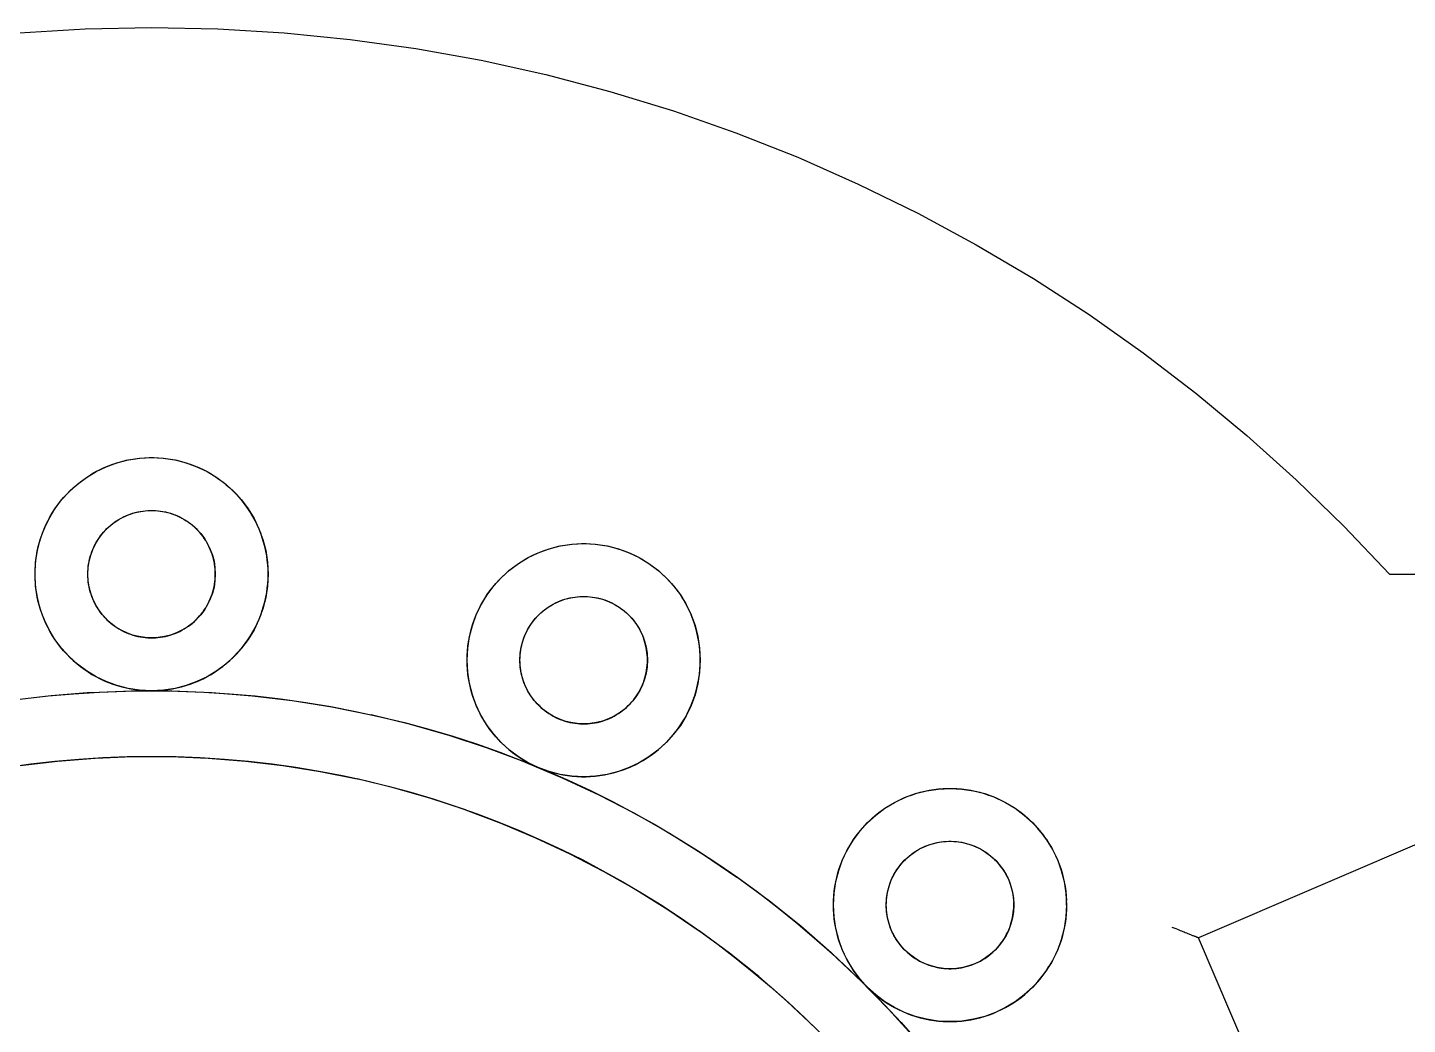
# Model space of a CAD drawing. Header units: millimetres. Extents: x -65 to 206, y -204 to 46.
# Drawn here: x -3.4 to 34.48, y 18.64 to 46 of the extents above; entities that cross this region are included whole.
import ezdxf

# ---------------------------------------------------------------- set-up
doc = ezdxf.new("R2010")
doc.units = ezdxf.units.MM
doc.layers.add('TOP_XY', color=7, linetype='Continuous')

msp = doc.modelspace()

# ---------------------------------------------------------------- linework, layer by layer
for centre, radius in [((0, 31), 3.2), ((0, 31), 1.75), ((11.863, 28.64), 3.2), ((11.863, 28.64), 1.75), ((0, 0), 27.8), ((0, 0), 26), ((21.92, 21.92), 3.2), ((21.92, 21.92), 1.75)]:
    msp.add_circle(centre, radius)
at = {"layer": 'TOP_XY'}
for p, q in [((-3.638, 45.856), (-1.82, 45.964)), ((-1.82, 45.964), (0, 46)), ((0, 46), (1.82, 45.964)), ((1.82, 45.964), (3.638, 45.856)), ((3.638, 45.856), (5.45, 45.676)), ((5.45, 45.676), (7.253, 45.425)), ((7.253, 45.425), (9.045, 45.102)), ((9.045, 45.102), (10.823, 44.709)), ((10.823, 44.709), (12.584, 44.245)), ((12.584, 44.245), (14.325, 43.713)), ((14.325, 43.713), (16.044, 43.111)), ((16.044, 43.111), (17.738, 42.443)), ((17.738, 42.443), (19.403, 41.707)), ((19.403, 41.707), (21.039, 40.907)), ((21.039, 40.907), (22.641, 40.042)), ((22.641, 40.042), (24.208, 39.115)), ((24.208, 39.115), (25.737, 38.126)), ((25.737, 38.126), (27.226, 37.078)), ((27.226, 37.078), (28.672, 35.971)), ((28.672, 35.971), (30.073, 34.808)), ((30.073, 34.808), (31.427, 33.591)), ((-0.94, 34.059), (-0.818, 34.094)), ((-0.818, 34.094), (-0.694, 34.124)), ((-0.694, 34.124), (-0.57, 34.149)), ((-0.57, 34.149), (-0.444, 34.169)), ((-0.444, 34.169), (-0.318, 34.184)), ((-0.318, 34.184), (-0.191, 34.194)), ((-0.191, 34.194), (-0.064, 34.199)), ((-0.064, 34.199), (0.064, 34.199)), ((0.064, 34.199), (0.191, 34.194)), ((0.191, 34.194), (0.318, 34.184)), ((0.318, 34.184), (0.444, 34.169)), ((0.444, 34.169), (0.57, 34.149)), ((0.57, 34.149), (0.694, 34.124)), ((0.694, 34.124), (0.818, 34.094)), ((0.818, 34.094), (0.94, 34.059)), ((-1.745, 33.683), (-1.637, 33.75)), ((-1.637, 33.75), (-1.526, 33.813)), ((-1.526, 33.813), (-1.413, 33.871)), ((-1.413, 33.871), (-1.298, 33.925)), ((-1.298, 33.925), (-1.18, 33.974)), ((-1.18, 33.974), (-1.061, 34.019)), ((-1.061, 34.019), (-0.94, 34.059)), ((0.94, 34.059), (1.061, 34.019)), ((1.061, 34.019), (1.18, 33.974)), ((1.18, 33.974), (1.298, 33.925)), ((1.298, 33.925), (1.413, 33.871)), ((1.413, 33.871), (1.526, 33.813)), ((1.526, 33.813), (1.637, 33.75)), ((1.637, 33.75), (1.745, 33.683)), ((-2.24, 33.285), (-2.148, 33.372)), ((-2.148, 33.372), (-2.051, 33.456)), ((-2.051, 33.456), (-1.952, 33.535)), ((-1.952, 33.535), (-1.85, 33.611)), ((-1.85, 33.611), (-1.745, 33.683)), ((1.745, 33.683), (1.85, 33.611)), ((1.85, 33.611), (1.952, 33.535)), ((1.952, 33.535), (2.051, 33.456)), ((2.051, 33.456), (2.148, 33.372)), ((2.148, 33.372), (2.24, 33.285)), ((31.427, 33.591), (32.732, 32.321)), ((-2.574, 32.901), (-2.496, 33.002)), ((-2.496, 33.002), (-2.415, 33.1)), ((-2.415, 33.1), (-2.329, 33.194)), ((-2.329, 33.194), (-2.24, 33.285)), ((2.329, 33.194), (2.24, 33.285)), ((2.415, 33.1), (2.329, 33.194)), ((2.496, 33.002), (2.415, 33.1)), ((2.574, 32.901), (2.496, 33.002)), ((-2.843, 32.47), (-2.782, 32.582)), ((-2.782, 32.582), (-2.717, 32.691)), ((-2.717, 32.691), (-2.647, 32.798)), ((-2.647, 32.798), (-2.574, 32.901)), ((-0.773, 32.57), (-0.71, 32.6)), ((-0.71, 32.6), (-0.646, 32.627)), ((-0.646, 32.627), (-0.58, 32.651)), ((-0.58, 32.651), (-0.514, 32.673)), ((-0.514, 32.673), (-0.447, 32.692)), ((-0.447, 32.692), (-0.38, 32.708)), ((-0.38, 32.708), (-0.311, 32.722)), ((-0.311, 32.722), (-0.243, 32.733)), ((-0.243, 32.733), (-0.174, 32.741)), ((-0.174, 32.741), (-0.104, 32.747)), ((-0.104, 32.747), (-0.035, 32.75)), ((-0.035, 32.75), (0.035, 32.75)), ((0.035, 32.75), (0.104, 32.747)), ((0.104, 32.747), (0.174, 32.741)), ((0.174, 32.741), (0.243, 32.733)), ((0.243, 32.733), (0.311, 32.722)), ((0.311, 32.722), (0.38, 32.708)), ((0.38, 32.708), (0.447, 32.692)), ((0.447, 32.692), (0.514, 32.673)), ((0.514, 32.673), (0.58, 32.651)), ((0.58, 32.651), (0.646, 32.627)), ((0.646, 32.627), (0.71, 32.6)), ((0.71, 32.6), (0.773, 32.57)), ((2.647, 32.798), (2.574, 32.901)), ((2.717, 32.691), (2.647, 32.798)), ((2.782, 32.582), (2.717, 32.691)), ((2.843, 32.47), (2.782, 32.582)), ((-2.997, 32.121), (-2.95, 32.239)), ((-2.95, 32.239), (-2.899, 32.356)), ((-2.899, 32.356), (-2.843, 32.47)), ((-1.32, 32.148), (-1.274, 32.2)), ((-1.274, 32.2), (-1.225, 32.25)), ((-1.225, 32.25), (-1.174, 32.297)), ((-1.174, 32.297), (-1.122, 32.343)), ((-1.122, 32.343), (-1.068, 32.387)), ((-1.068, 32.387), (-1.012, 32.428)), ((-1.012, 32.428), (-0.954, 32.467)), ((-0.954, 32.467), (-0.895, 32.504)), ((-0.895, 32.504), (-0.835, 32.538)), ((-0.835, 32.538), (-0.773, 32.57)), ((0.773, 32.57), (0.835, 32.538)), ((0.835, 32.538), (0.895, 32.504)), ((0.895, 32.504), (0.954, 32.467)), ((0.954, 32.467), (1.012, 32.428)), ((1.012, 32.428), (1.068, 32.387)), ((1.068, 32.387), (1.122, 32.343)), ((1.122, 32.343), (1.174, 32.297)), ((1.174, 32.297), (1.225, 32.25)), ((1.225, 32.25), (1.274, 32.2)), ((1.32, 32.148), (1.274, 32.2)), ((2.899, 32.356), (2.843, 32.47)), ((2.95, 32.239), (2.899, 32.356)), ((2.997, 32.121), (2.95, 32.239)), ((33.985, 31), (32.732, 32.321)), ((-3.109, 31.756), (-3.077, 31.879)), ((-3.077, 31.879), (-3.039, 32.001)), ((-3.039, 32.001), (-2.997, 32.121)), ((-1.554, 31.804), (-1.521, 31.865)), ((-1.521, 31.865), (-1.486, 31.925)), ((-1.486, 31.925), (-1.448, 31.983)), ((-1.448, 31.983), (-1.408, 32.04)), ((-1.408, 32.04), (-1.365, 32.095)), ((-1.365, 32.095), (-1.32, 32.148)), ((1.365, 32.095), (1.32, 32.148)), ((1.408, 32.04), (1.365, 32.095)), ((1.448, 31.983), (1.408, 32.04)), ((1.486, 31.925), (1.448, 31.983)), ((1.521, 31.865), (1.486, 31.925)), ((1.554, 31.804), (1.521, 31.865)), ((3.039, 32.001), (2.997, 32.121)), ((3.077, 31.879), (3.039, 32.001)), ((3.109, 31.756), (3.077, 31.879)), ((11.419, 31.809), (11.546, 31.824)), ((11.546, 31.824), (11.672, 31.835)), ((11.672, 31.835), (11.8, 31.84)), ((11.8, 31.84), (11.927, 31.84)), ((11.927, 31.84), (12.054, 31.835)), ((12.054, 31.835), (12.181, 31.824)), ((12.181, 31.824), (12.307, 31.809)), ((-3.177, 31.381), (-3.16, 31.507)), ((-3.16, 31.507), (-3.137, 31.632)), ((-3.137, 31.632), (-3.109, 31.756)), ((-1.7, 31.414), (-1.683, 31.481)), ((-1.683, 31.481), (-1.662, 31.547)), ((-1.662, 31.547), (-1.639, 31.613)), ((-1.639, 31.613), (-1.613, 31.678)), ((-1.613, 31.678), (-1.585, 31.741)), ((-1.585, 31.741), (-1.554, 31.804)), ((1.585, 31.741), (1.554, 31.804)), ((1.613, 31.678), (1.585, 31.741)), ((1.639, 31.613), (1.613, 31.678)), ((1.662, 31.547), (1.639, 31.613)), ((1.683, 31.481), (1.662, 31.547)), ((1.7, 31.414), (1.683, 31.481)), ((3.137, 31.632), (3.109, 31.756)), ((3.16, 31.507), (3.137, 31.632)), ((3.177, 31.381), (3.16, 31.507)), ((10.227, 31.39), (10.337, 31.453)), ((10.337, 31.453), (10.45, 31.511)), ((10.45, 31.511), (10.566, 31.565)), ((10.566, 31.565), (10.683, 31.615)), ((10.683, 31.615), (10.802, 31.659)), ((10.802, 31.659), (10.923, 31.699)), ((10.923, 31.699), (11.045, 31.734)), ((11.045, 31.734), (11.169, 31.764)), ((11.169, 31.764), (11.294, 31.789)), ((11.294, 31.789), (11.419, 31.809)), ((12.307, 31.809), (12.433, 31.789)), ((12.433, 31.789), (12.558, 31.764)), ((12.558, 31.764), (12.681, 31.734)), ((12.681, 31.734), (12.804, 31.699)), ((12.804, 31.699), (12.924, 31.659)), ((12.924, 31.659), (13.044, 31.615)), ((13.044, 31.615), (13.161, 31.565)), ((13.161, 31.565), (13.276, 31.511)), ((13.276, 31.511), (13.389, 31.453)), ((13.389, 31.453), (13.5, 31.39)), ((-3.2, 31), (-3.197, 31.127)), ((-3.197, 31.127), (-3.19, 31.254)), ((-3.19, 31.254), (-3.177, 31.381)), ((-1.75, 31), (-1.749, 31.07)), ((-1.749, 31.07), (-1.744, 31.139)), ((-1.744, 31.139), (-1.738, 31.208)), ((-1.738, 31.208), (-1.728, 31.277)), ((-1.728, 31.277), (-1.716, 31.346)), ((-1.716, 31.346), (-1.7, 31.414)), ((1.716, 31.346), (1.7, 31.414)), ((1.728, 31.277), (1.716, 31.346)), ((1.738, 31.208), (1.728, 31.277)), ((1.744, 31.139), (1.738, 31.208)), ((1.749, 31.07), (1.744, 31.139)), ((1.75, 31), (1.749, 31.07)), ((3.19, 31.254), (3.177, 31.381)), ((3.197, 31.127), (3.19, 31.254)), ((3.2, 31), (3.197, 31.127)), ((9.716, 31.013), (9.812, 31.096)), ((9.812, 31.096), (9.911, 31.176)), ((9.911, 31.176), (10.013, 31.251)), ((10.013, 31.251), (10.119, 31.323)), ((10.119, 31.323), (10.227, 31.39)), ((13.5, 31.39), (13.608, 31.323)), ((13.608, 31.323), (13.713, 31.251)), ((13.713, 31.251), (13.815, 31.176)), ((13.815, 31.176), (13.915, 31.096)), ((13.915, 31.096), (14.011, 31.013)), ((-3.197, 30.873), (-3.2, 31)), ((-3.19, 30.746), (-3.197, 30.873)), ((-3.177, 30.619), (-3.19, 30.746)), ((-1.749, 30.93), (-1.75, 31)), ((-1.744, 30.861), (-1.749, 30.93)), ((-1.738, 30.792), (-1.744, 30.861)), ((-1.728, 30.723), (-1.738, 30.792)), ((-1.716, 30.654), (-1.728, 30.723)), ((1.716, 30.654), (1.728, 30.723)), ((1.728, 30.723), (1.738, 30.792)), ((1.738, 30.792), (1.744, 30.861)), ((1.744, 30.861), (1.749, 30.93)), ((1.749, 30.93), (1.75, 31)), ((3.177, 30.619), (3.19, 30.746)), ((3.19, 30.746), (3.197, 30.873)), ((3.197, 30.873), (3.2, 31)), ((9.367, 30.643), (9.449, 30.74)), ((9.449, 30.74), (9.534, 30.835)), ((9.534, 30.835), (9.623, 30.925)), ((9.623, 30.925), (9.716, 31.013)), ((14.011, 31.013), (14.103, 30.925)), ((14.103, 30.925), (14.192, 30.835)), ((14.192, 30.835), (14.278, 30.74)), ((14.278, 30.74), (14.359, 30.643)), ((33.985, 31), (58, 31)), ((-3.16, 30.493), (-3.177, 30.619)), ((-3.137, 30.368), (-3.16, 30.493)), ((-3.109, 30.244), (-3.137, 30.368)), ((-1.7, 30.586), (-1.716, 30.654)), ((-1.683, 30.519), (-1.7, 30.586)), ((-1.662, 30.453), (-1.683, 30.519)), ((-1.639, 30.387), (-1.662, 30.453)), ((-1.613, 30.322), (-1.639, 30.387)), ((-1.585, 30.259), (-1.613, 30.322)), ((1.585, 30.259), (1.613, 30.322)), ((1.613, 30.322), (1.639, 30.387)), ((1.639, 30.387), (1.662, 30.453)), ((1.662, 30.453), (1.683, 30.519)), ((1.683, 30.519), (1.7, 30.586)), ((1.7, 30.586), (1.716, 30.654)), ((3.109, 30.244), (3.137, 30.368)), ((3.137, 30.368), (3.16, 30.493)), ((3.16, 30.493), (3.177, 30.619)), ((9.081, 30.222), (9.146, 30.331)), ((9.146, 30.331), (9.216, 30.438)), ((9.216, 30.438), (9.289, 30.542)), ((9.289, 30.542), (9.367, 30.643)), ((11.283, 30.291), (11.349, 30.313)), ((11.349, 30.313), (11.416, 30.332)), ((11.416, 30.332), (11.483, 30.349)), ((11.483, 30.349), (11.552, 30.362)), ((11.552, 30.362), (11.62, 30.373)), ((11.62, 30.373), (11.689, 30.382)), ((11.689, 30.382), (11.759, 30.387)), ((11.759, 30.387), (11.828, 30.39)), ((11.828, 30.39), (11.898, 30.39)), ((11.898, 30.39), (11.968, 30.387)), ((11.968, 30.387), (12.037, 30.382)), ((12.037, 30.382), (12.106, 30.373)), ((12.106, 30.373), (12.175, 30.362)), ((12.175, 30.362), (12.243, 30.349)), ((12.243, 30.349), (12.311, 30.332)), ((12.311, 30.332), (12.377, 30.313)), ((12.377, 30.313), (12.444, 30.291)), ((14.359, 30.643), (14.437, 30.542)), ((14.437, 30.542), (14.511, 30.438)), ((14.511, 30.438), (14.58, 30.331)), ((14.58, 30.331), (14.645, 30.222)), ((-3.077, 30.121), (-3.109, 30.244)), ((-3.039, 29.999), (-3.077, 30.121)), ((-2.997, 29.879), (-3.039, 29.999)), ((-1.554, 30.196), (-1.585, 30.259)), ((-1.521, 30.135), (-1.554, 30.196)), ((-1.486, 30.075), (-1.521, 30.135)), ((-1.448, 30.017), (-1.486, 30.075)), ((-1.408, 29.96), (-1.448, 30.017)), ((-1.365, 29.905), (-1.408, 29.96)), ((1.365, 29.905), (1.408, 29.96)), ((1.408, 29.96), (1.448, 30.017)), ((1.448, 30.017), (1.486, 30.075)), ((1.486, 30.075), (1.521, 30.135)), ((1.521, 30.135), (1.554, 30.196)), ((1.554, 30.196), (1.585, 30.259)), ((2.997, 29.879), (3.039, 29.999)), ((3.039, 29.999), (3.077, 30.121)), ((3.077, 30.121), (3.109, 30.244)), ((8.913, 29.88), (8.964, 29.996)), ((8.964, 29.996), (9.021, 30.11)), ((9.021, 30.11), (9.081, 30.222)), ((10.638, 29.89), (10.689, 29.938)), ((10.689, 29.938), (10.741, 29.983)), ((10.741, 29.983), (10.796, 30.027)), ((10.796, 30.027), (10.852, 30.068)), ((10.852, 30.068), (10.909, 30.107)), ((10.909, 30.107), (10.968, 30.144)), ((10.968, 30.144), (11.029, 30.178)), ((11.029, 30.178), (11.09, 30.21)), ((11.09, 30.21), (11.154, 30.24)), ((11.154, 30.24), (11.218, 30.267)), ((11.218, 30.267), (11.283, 30.291)), ((12.444, 30.291), (12.509, 30.267)), ((12.509, 30.267), (12.573, 30.24)), ((12.573, 30.24), (12.636, 30.21)), ((12.636, 30.21), (12.698, 30.178)), ((12.698, 30.178), (12.758, 30.144)), ((12.758, 30.144), (12.817, 30.107)), ((12.817, 30.107), (12.875, 30.068)), ((12.875, 30.068), (12.931, 30.027)), ((12.931, 30.027), (12.985, 29.983)), ((12.985, 29.983), (13.038, 29.938)), ((13.038, 29.938), (13.088, 29.89)), ((14.645, 30.222), (14.706, 30.11)), ((14.706, 30.11), (14.762, 29.996)), ((14.762, 29.996), (14.813, 29.88)), ((-2.95, 29.761), (-2.997, 29.879)), ((-2.899, 29.644), (-2.95, 29.761)), ((-2.843, 29.53), (-2.899, 29.644)), ((-1.32, 29.852), (-1.365, 29.905)), ((-1.274, 29.8), (-1.32, 29.852)), ((-1.274, 29.8), (-1.225, 29.75)), ((-1.225, 29.75), (-1.174, 29.703)), ((-1.174, 29.703), (-1.122, 29.657)), ((-1.122, 29.657), (-1.068, 29.613)), ((-1.068, 29.613), (-1.012, 29.572)), ((-1.012, 29.572), (-0.954, 29.533)), ((0.954, 29.533), (1.012, 29.572)), ((1.012, 29.572), (1.068, 29.613)), ((1.068, 29.613), (1.122, 29.657)), ((1.122, 29.657), (1.174, 29.703)), ((1.174, 29.703), (1.225, 29.75)), ((1.225, 29.75), (1.274, 29.8)), ((1.274, 29.8), (1.32, 29.852)), ((1.32, 29.852), (1.365, 29.905)), ((2.843, 29.53), (2.899, 29.644)), ((2.899, 29.644), (2.95, 29.761)), ((2.95, 29.761), (2.997, 29.879)), ((8.786, 29.52), (8.824, 29.641)), ((8.824, 29.641), (8.866, 29.761)), ((8.866, 29.761), (8.913, 29.88)), ((10.342, 29.505), (10.377, 29.565)), ((10.377, 29.565), (10.415, 29.623)), ((10.415, 29.623), (10.456, 29.68)), ((10.456, 29.68), (10.498, 29.735)), ((10.498, 29.735), (10.543, 29.789)), ((10.543, 29.789), (10.589, 29.84)), ((10.589, 29.84), (10.638, 29.89)), ((13.088, 29.89), (13.137, 29.84)), ((13.137, 29.84), (13.184, 29.789)), ((13.184, 29.789), (13.228, 29.735)), ((13.228, 29.735), (13.271, 29.68)), ((13.271, 29.68), (13.311, 29.623)), ((13.311, 29.623), (13.349, 29.565)), ((13.349, 29.565), (13.384, 29.505)), ((14.86, 29.761), (14.813, 29.88)), ((14.903, 29.641), (14.86, 29.761)), ((14.94, 29.52), (14.903, 29.641)), ((-2.782, 29.418), (-2.843, 29.53)), ((-2.717, 29.309), (-2.782, 29.418)), ((-2.647, 29.202), (-2.717, 29.309)), ((-2.574, 29.099), (-2.647, 29.202)), ((-0.954, 29.533), (-0.895, 29.496)), ((-0.895, 29.496), (-0.835, 29.462)), ((-0.835, 29.462), (-0.773, 29.43)), ((-0.773, 29.43), (-0.71, 29.4)), ((-0.71, 29.4), (-0.646, 29.373)), ((-0.646, 29.373), (-0.58, 29.349)), ((-0.58, 29.349), (-0.514, 29.327)), ((-0.514, 29.327), (-0.447, 29.308)), ((-0.447, 29.308), (-0.38, 29.292)), ((-0.38, 29.292), (-0.311, 29.278)), ((-0.311, 29.278), (-0.243, 29.267)), ((-0.243, 29.267), (-0.174, 29.259)), ((-0.174, 29.259), (-0.104, 29.253)), ((-0.104, 29.253), (-0.035, 29.25)), ((-0.035, 29.25), (0.035, 29.25)), ((0.035, 29.25), (0.104, 29.253)), ((0.104, 29.253), (0.174, 29.259)), ((0.174, 29.259), (0.243, 29.267)), ((0.243, 29.267), (0.311, 29.278)), ((0.311, 29.278), (0.38, 29.292)), ((0.38, 29.292), (0.447, 29.308)), ((0.447, 29.308), (0.514, 29.327)), ((0.514, 29.327), (0.58, 29.349)), ((0.58, 29.349), (0.646, 29.373)), ((0.646, 29.373), (0.71, 29.4)), ((0.71, 29.4), (0.773, 29.43)), ((0.773, 29.43), (0.835, 29.462)), ((0.835, 29.462), (0.895, 29.496)), ((0.895, 29.496), (0.954, 29.533)), ((2.574, 29.099), (2.647, 29.202)), ((2.647, 29.202), (2.717, 29.309)), ((2.717, 29.309), (2.782, 29.418)), ((2.782, 29.418), (2.843, 29.53)), ((8.704, 29.147), (8.726, 29.272)), ((8.726, 29.272), (8.754, 29.397)), ((8.754, 29.397), (8.786, 29.52)), ((10.181, 29.121), (10.201, 29.188)), ((10.201, 29.188), (10.224, 29.253)), ((10.224, 29.253), (10.25, 29.318)), ((10.25, 29.318), (10.278, 29.382)), ((10.278, 29.382), (10.309, 29.444)), ((10.309, 29.444), (10.342, 29.505)), ((13.384, 29.505), (13.418, 29.444)), ((13.418, 29.444), (13.448, 29.382)), ((13.448, 29.382), (13.477, 29.318)), ((13.477, 29.318), (13.502, 29.253)), ((13.525, 29.188), (13.502, 29.253)), ((13.546, 29.121), (13.525, 29.188)), ((14.973, 29.397), (14.94, 29.52)), ((15, 29.272), (14.973, 29.397)), ((15.023, 29.147), (15, 29.272)), ((-2.496, 28.998), (-2.574, 29.099)), ((-2.415, 28.9), (-2.496, 28.998)), ((-2.329, 28.806), (-2.415, 28.9)), ((-2.329, 28.806), (-2.24, 28.715)), ((2.24, 28.715), (2.329, 28.806)), ((2.329, 28.806), (2.415, 28.9)), ((2.415, 28.9), (2.496, 28.998)), ((2.496, 28.998), (2.574, 29.099)), ((8.666, 28.767), (8.673, 28.895)), ((8.673, 28.895), (8.686, 29.021)), ((8.686, 29.021), (8.704, 29.147)), ((10.119, 28.779), (10.126, 28.849)), ((10.126, 28.849), (10.135, 28.917)), ((10.135, 28.917), (10.148, 28.986)), ((10.148, 28.986), (10.163, 29.054)), ((10.163, 29.054), (10.181, 29.121)), ((13.564, 29.054), (13.546, 29.121)), ((13.579, 28.986), (13.564, 29.054)), ((13.591, 28.917), (13.579, 28.986)), ((13.601, 28.849), (13.591, 28.917)), ((13.608, 28.779), (13.601, 28.849)), ((15.04, 29.021), (15.023, 29.147)), ((15.053, 28.895), (15.04, 29.021)), ((15.061, 28.767), (15.053, 28.895)), ((-2.24, 28.715), (-2.148, 28.628)), ((-2.148, 28.628), (-2.051, 28.544)), ((-2.051, 28.544), (-1.952, 28.465)), ((-1.952, 28.465), (-1.85, 28.389)), ((1.85, 28.389), (1.952, 28.465)), ((1.952, 28.465), (2.051, 28.544)), ((2.051, 28.544), (2.148, 28.628)), ((2.148, 28.628), (2.24, 28.715)), ((8.663, 28.64), (8.666, 28.767)), ((8.666, 28.513), (8.663, 28.64)), ((8.673, 28.386), (8.666, 28.513)), ((10.113, 28.64), (10.115, 28.71)), ((10.115, 28.571), (10.113, 28.64)), ((10.115, 28.71), (10.119, 28.779)), ((10.119, 28.501), (10.115, 28.571)), ((10.126, 28.432), (10.119, 28.501)), ((10.135, 28.363), (10.126, 28.432)), ((13.591, 28.363), (13.601, 28.432)), ((13.601, 28.432), (13.608, 28.501)), ((13.612, 28.71), (13.608, 28.779)), ((13.608, 28.501), (13.612, 28.571)), ((13.613, 28.64), (13.612, 28.71)), ((13.612, 28.571), (13.613, 28.64)), ((15.053, 28.386), (15.061, 28.513)), ((15.063, 28.64), (15.061, 28.767)), ((15.061, 28.513), (15.063, 28.64)), ((-1.85, 28.389), (-1.745, 28.317)), ((-1.745, 28.317), (-1.637, 28.25)), ((-1.637, 28.25), (-1.526, 28.187)), ((-1.526, 28.187), (-1.413, 28.129)), ((-1.413, 28.129), (-1.298, 28.075)), ((-1.298, 28.075), (-1.18, 28.026)), ((1.18, 28.026), (1.298, 28.075)), ((1.298, 28.075), (1.413, 28.129)), ((1.413, 28.129), (1.526, 28.187)), ((1.526, 28.187), (1.637, 28.25)), ((1.637, 28.25), (1.745, 28.317)), ((1.745, 28.317), (1.85, 28.389)), ((8.686, 28.259), (8.673, 28.386)), ((8.704, 28.133), (8.686, 28.259)), ((8.726, 28.008), (8.704, 28.133)), ((10.148, 28.295), (10.135, 28.363)), ((10.163, 28.227), (10.148, 28.295)), ((10.181, 28.159), (10.163, 28.227)), ((10.201, 28.093), (10.181, 28.159)), ((10.224, 28.027), (10.201, 28.093)), ((13.502, 28.027), (13.525, 28.093)), ((13.525, 28.093), (13.546, 28.159)), ((13.546, 28.159), (13.564, 28.227)), ((13.564, 28.227), (13.579, 28.295)), ((13.579, 28.295), (13.591, 28.363)), ((15, 28.008), (15.023, 28.133)), ((15.023, 28.133), (15.04, 28.259)), ((15.04, 28.259), (15.053, 28.386)), ((45.849, 28.353), (28.743, 21.022)), ((-2.759, 27.663), (-3.857, 27.531)), ((-1.657, 27.751), (-2.759, 27.663)), ((-1.657, 27.751), (-0.553, 27.795)), ((-1.18, 28.026), (-1.061, 27.981)), ((-1.061, 27.981), (-0.94, 27.941)), ((-0.94, 27.941), (-0.818, 27.906)), ((-0.818, 27.906), (-0.694, 27.876)), ((-0.694, 27.876), (-0.57, 27.851)), ((-0.57, 27.851), (-0.444, 27.831)), ((-0.553, 27.795), (0.553, 27.795)), ((-0.444, 27.831), (-0.318, 27.816)), ((-0.318, 27.816), (-0.191, 27.806)), ((-0.191, 27.806), (-0.064, 27.801)), ((-0.064, 27.801), (0.064, 27.801)), ((0.064, 27.801), (0.191, 27.806)), ((0.191, 27.806), (0.318, 27.816)), ((0.318, 27.816), (0.444, 27.831)), ((0.444, 27.831), (0.57, 27.851)), ((0.553, 27.795), (1.657, 27.751)), ((0.57, 27.851), (0.694, 27.876)), ((0.694, 27.876), (0.818, 27.906)), ((0.818, 27.906), (0.94, 27.941)), ((0.94, 27.941), (1.061, 27.981)), ((1.061, 27.981), (1.18, 28.026)), ((1.657, 27.751), (2.759, 27.663)), ((2.759, 27.663), (3.857, 27.531)), ((8.754, 27.884), (8.726, 28.008)), ((8.786, 27.761), (8.754, 27.884)), ((8.824, 27.639), (8.786, 27.761)), ((10.25, 27.963), (10.224, 28.027)), ((10.278, 27.899), (10.25, 27.963)), ((10.309, 27.836), (10.278, 27.899)), ((10.342, 27.775), (10.309, 27.836)), ((10.377, 27.716), (10.342, 27.775)), ((10.415, 27.657), (10.377, 27.716)), ((10.456, 27.6), (10.415, 27.657)), ((13.271, 27.6), (13.311, 27.657)), ((13.311, 27.657), (13.349, 27.716)), ((13.349, 27.716), (13.384, 27.775)), ((13.384, 27.775), (13.418, 27.836)), ((13.418, 27.836), (13.448, 27.899)), ((13.448, 27.899), (13.477, 27.963)), ((13.477, 27.963), (13.502, 28.027)), ((14.903, 27.639), (14.94, 27.761)), ((14.94, 27.761), (14.973, 27.884)), ((14.973, 27.884), (15, 28.008)), ((3.857, 27.531), (4.948, 27.356)), ((4.948, 27.356), (6.032, 27.138)), ((8.866, 27.519), (8.824, 27.639)), ((8.913, 27.401), (8.866, 27.519)), ((8.964, 27.285), (8.913, 27.401)), ((9.021, 27.171), (8.964, 27.285)), ((10.498, 27.545), (10.456, 27.6)), ((10.543, 27.492), (10.498, 27.545)), ((10.589, 27.44), (10.543, 27.492)), ((10.638, 27.391), (10.589, 27.44)), ((10.638, 27.391), (10.689, 27.343)), ((10.689, 27.343), (10.741, 27.297)), ((10.741, 27.297), (10.796, 27.254)), ((12.931, 27.254), (12.985, 27.297)), ((12.985, 27.297), (13.038, 27.343)), ((13.038, 27.343), (13.088, 27.391)), ((13.088, 27.391), (13.137, 27.44)), ((13.137, 27.44), (13.184, 27.492)), ((13.184, 27.492), (13.228, 27.545)), ((13.228, 27.545), (13.271, 27.6)), ((14.706, 27.171), (14.762, 27.285)), ((14.762, 27.285), (14.813, 27.401)), ((14.813, 27.401), (14.86, 27.519)), ((14.86, 27.519), (14.903, 27.639)), ((7.106, 26.876), (6.032, 27.138)), ((9.081, 27.059), (9.021, 27.171)), ((9.146, 26.949), (9.081, 27.059)), ((9.216, 26.843), (9.146, 26.949)), ((10.796, 27.254), (10.852, 27.212)), ((10.852, 27.212), (10.909, 27.173)), ((10.909, 27.173), (10.968, 27.136)), ((10.968, 27.136), (11.029, 27.102)), ((11.029, 27.102), (11.09, 27.07)), ((11.09, 27.07), (11.154, 27.041)), ((11.154, 27.041), (11.218, 27.014)), ((11.218, 27.014), (11.283, 26.989)), ((11.283, 26.989), (11.349, 26.968)), ((11.349, 26.968), (11.416, 26.948)), ((11.416, 26.948), (11.483, 26.932)), ((11.483, 26.932), (11.552, 26.918)), ((11.552, 26.918), (11.62, 26.907)), ((11.62, 26.907), (11.689, 26.899)), ((11.689, 26.899), (11.759, 26.893)), ((11.968, 26.893), (12.037, 26.899)), ((12.037, 26.899), (12.106, 26.907)), ((12.106, 26.907), (12.175, 26.918)), ((12.175, 26.918), (12.243, 26.932)), ((12.243, 26.932), (12.311, 26.948)), ((12.311, 26.948), (12.377, 26.968)), ((12.377, 26.968), (12.444, 26.989)), ((12.444, 26.989), (12.509, 27.014)), ((12.509, 27.014), (12.573, 27.041)), ((12.573, 27.041), (12.636, 27.07)), ((12.636, 27.07), (12.698, 27.102)), ((12.698, 27.102), (12.758, 27.136)), ((12.758, 27.136), (12.817, 27.173)), ((12.817, 27.173), (12.875, 27.212)), ((12.875, 27.212), (12.931, 27.254)), ((14.511, 26.843), (14.58, 26.949)), ((14.58, 26.949), (14.645, 27.059)), ((14.645, 27.059), (14.706, 27.171)), ((8.169, 26.573), (7.106, 26.876)), ((9.219, 26.227), (8.169, 26.573)), ((9.289, 26.739), (9.216, 26.843)), ((9.367, 26.638), (9.289, 26.739)), ((9.449, 26.54), (9.367, 26.638)), ((9.534, 26.446), (9.449, 26.54)), ((11.759, 26.893), (11.828, 26.891)), ((11.828, 26.891), (11.898, 26.891)), ((11.898, 26.891), (11.968, 26.893)), ((14.192, 26.446), (14.278, 26.54)), ((14.278, 26.54), (14.359, 26.638)), ((14.359, 26.638), (14.437, 26.739)), ((14.437, 26.739), (14.511, 26.843)), ((10.254, 25.84), (9.219, 26.227)), ((9.534, 26.446), (9.623, 26.355)), ((9.623, 26.355), (9.716, 26.268)), ((9.716, 26.268), (9.812, 26.184)), ((9.812, 26.184), (9.911, 26.105)), ((13.815, 26.105), (13.915, 26.184)), ((13.915, 26.184), (14.011, 26.268)), ((14.011, 26.268), (14.103, 26.355)), ((14.103, 26.355), (14.192, 26.446)), ((-3.607, 25.749), (-2.581, 25.872)), ((-2.581, 25.872), (-1.55, 25.954)), ((-1.55, 25.954), (-0.517, 25.995)), ((-0.517, 25.995), (0.517, 25.995)), ((0.517, 25.995), (1.55, 25.954)), ((1.55, 25.954), (2.581, 25.872)), ((2.581, 25.872), (3.607, 25.749)), ((9.911, 26.105), (10.013, 26.029)), ((10.013, 26.029), (10.119, 25.958)), ((10.119, 25.958), (10.227, 25.89)), ((10.227, 25.89), (10.337, 25.828)), ((10.254, 25.84), (11.274, 25.412)), ((10.337, 25.828), (10.45, 25.769)), ((10.45, 25.769), (10.566, 25.715)), ((13.161, 25.715), (13.276, 25.769)), ((13.276, 25.769), (13.389, 25.828)), ((13.389, 25.828), (13.5, 25.89)), ((13.5, 25.89), (13.608, 25.958)), ((13.608, 25.958), (13.713, 26.029)), ((13.713, 26.029), (13.815, 26.105)), ((3.607, 25.749), (4.628, 25.585)), ((4.628, 25.585), (5.641, 25.381)), ((6.646, 25.136), (5.641, 25.381)), ((10.566, 25.715), (10.683, 25.666)), ((10.683, 25.666), (10.802, 25.621)), ((10.802, 25.621), (10.923, 25.582)), ((10.923, 25.582), (11.045, 25.547)), ((11.045, 25.547), (11.169, 25.517)), ((11.169, 25.517), (11.294, 25.491)), ((11.274, 25.412), (12.275, 24.943)), ((11.294, 25.491), (11.419, 25.471)), ((11.419, 25.471), (11.546, 25.456)), ((11.546, 25.456), (11.672, 25.446)), ((11.672, 25.446), (11.8, 25.441)), ((11.8, 25.441), (11.927, 25.441)), ((11.927, 25.441), (12.054, 25.446)), ((12.054, 25.446), (12.181, 25.456)), ((12.181, 25.456), (12.307, 25.471)), ((12.307, 25.471), (12.433, 25.491)), ((12.433, 25.491), (12.558, 25.517)), ((12.558, 25.517), (12.681, 25.547)), ((12.681, 25.547), (12.804, 25.582)), ((12.804, 25.582), (12.924, 25.621)), ((12.924, 25.621), (13.044, 25.666)), ((13.044, 25.666), (13.161, 25.715)), ((7.64, 24.852), (6.646, 25.136)), ((20.98, 24.979), (21.102, 25.014)), ((21.102, 25.014), (21.226, 25.044)), ((21.226, 25.044), (21.351, 25.069)), ((21.351, 25.069), (21.476, 25.089)), ((21.476, 25.089), (21.603, 25.105)), ((21.603, 25.105), (21.73, 25.115)), ((21.73, 25.115), (21.857, 25.12)), ((21.857, 25.12), (21.984, 25.12)), ((21.984, 25.12), (22.111, 25.115)), ((22.111, 25.115), (22.238, 25.105)), ((22.238, 25.105), (22.364, 25.089)), ((22.364, 25.089), (22.49, 25.069)), ((22.49, 25.069), (22.615, 25.044)), ((22.615, 25.044), (22.738, 25.014)), ((22.738, 25.014), (22.861, 24.979)), ((8.622, 24.529), (7.64, 24.852)), ((12.275, 24.943), (13.257, 24.436)), ((20.176, 24.603), (20.284, 24.67)), ((20.284, 24.67), (20.394, 24.733)), ((20.394, 24.733), (20.507, 24.791)), ((20.507, 24.791), (20.623, 24.845)), ((20.623, 24.845), (20.74, 24.895)), ((20.74, 24.895), (20.859, 24.939)), ((20.859, 24.939), (20.98, 24.979)), ((22.861, 24.979), (22.981, 24.939)), ((22.981, 24.939), (23.101, 24.895)), ((23.101, 24.895), (23.218, 24.845)), ((23.218, 24.845), (23.333, 24.791)), ((23.333, 24.791), (23.446, 24.733)), ((23.446, 24.733), (23.557, 24.67)), ((23.557, 24.67), (23.665, 24.603)), ((8.622, 24.529), (9.59, 24.167)), ((13.257, 24.436), (14.218, 23.889)), ((19.68, 24.205), (19.773, 24.293)), ((19.773, 24.293), (19.869, 24.376)), ((19.869, 24.376), (19.968, 24.456)), ((19.968, 24.456), (20.07, 24.531)), ((20.07, 24.531), (20.176, 24.603)), ((23.665, 24.603), (23.77, 24.531)), ((23.77, 24.531), (23.873, 24.456)), ((23.873, 24.456), (23.972, 24.376)), ((23.972, 24.376), (24.068, 24.293)), ((24.068, 24.293), (24.16, 24.205)), ((9.59, 24.167), (10.544, 23.766)), ((14.218, 23.889), (15.156, 23.305)), ((19.346, 23.822), (19.424, 23.923)), ((19.424, 23.923), (19.506, 24.02)), ((19.506, 24.02), (19.591, 24.115)), ((19.591, 24.115), (19.68, 24.205)), ((24.16, 24.205), (24.25, 24.115)), ((24.25, 24.115), (24.335, 24.02)), ((24.416, 23.923), (24.335, 24.02)), ((24.416, 23.923), (24.494, 23.822)), ((10.544, 23.766), (11.48, 23.328)), ((19.078, 23.39), (19.138, 23.502)), ((19.138, 23.502), (19.204, 23.611)), ((19.204, 23.611), (19.273, 23.718)), ((19.273, 23.718), (19.346, 23.822)), ((21.086, 23.459), (21.148, 23.49)), ((21.148, 23.49), (21.211, 23.52)), ((21.211, 23.52), (21.275, 23.547)), ((21.275, 23.547), (21.34, 23.571)), ((21.34, 23.571), (21.406, 23.593)), ((21.406, 23.593), (21.473, 23.612)), ((21.473, 23.612), (21.541, 23.629)), ((21.541, 23.629), (21.609, 23.642)), ((21.609, 23.642), (21.678, 23.653)), ((21.678, 23.653), (21.747, 23.662)), ((21.747, 23.662), (21.816, 23.667)), ((21.816, 23.667), (21.886, 23.67)), ((21.886, 23.67), (21.955, 23.67)), ((21.955, 23.67), (22.025, 23.667)), ((22.025, 23.667), (22.094, 23.662)), ((22.094, 23.662), (22.163, 23.653)), ((22.163, 23.653), (22.232, 23.642)), ((22.232, 23.642), (22.3, 23.629)), ((22.3, 23.629), (22.368, 23.612)), ((22.368, 23.612), (22.435, 23.593)), ((22.435, 23.593), (22.501, 23.571)), ((22.501, 23.571), (22.566, 23.547)), ((22.566, 23.547), (22.63, 23.52)), ((22.63, 23.52), (22.693, 23.49)), ((22.693, 23.49), (22.755, 23.459)), ((24.568, 23.718), (24.494, 23.822)), ((24.568, 23.718), (24.637, 23.611)), ((24.637, 23.611), (24.702, 23.502)), ((24.702, 23.502), (24.763, 23.39)), ((11.48, 23.328), (12.399, 22.853)), ((15.156, 23.305), (16.071, 22.684)), ((18.923, 23.041), (18.97, 23.16)), ((18.97, 23.16), (19.022, 23.276)), ((19.022, 23.276), (19.078, 23.39)), ((20.6, 23.069), (20.647, 23.12)), ((20.647, 23.12), (20.695, 23.17)), ((20.695, 23.17), (20.746, 23.218)), ((20.746, 23.218), (20.798, 23.263)), ((20.798, 23.263), (20.853, 23.307)), ((20.853, 23.307), (20.909, 23.348)), ((20.909, 23.348), (20.966, 23.387)), ((20.966, 23.387), (21.025, 23.424)), ((21.025, 23.424), (21.086, 23.459)), ((22.755, 23.459), (22.815, 23.424)), ((22.815, 23.424), (22.874, 23.387)), ((22.874, 23.387), (22.932, 23.348)), ((22.932, 23.348), (22.988, 23.307)), ((22.988, 23.307), (23.042, 23.263)), ((23.042, 23.263), (23.095, 23.218)), ((23.095, 23.218), (23.145, 23.17)), ((23.145, 23.17), (23.194, 23.12)), ((23.194, 23.12), (23.241, 23.069)), ((24.763, 23.39), (24.819, 23.276)), ((24.819, 23.276), (24.871, 23.16)), ((24.871, 23.16), (24.918, 23.041)), ((12.399, 22.853), (13.297, 22.342)), ((18.811, 22.677), (18.843, 22.8)), ((18.843, 22.8), (18.881, 22.921)), ((18.881, 22.921), (18.923, 23.041)), ((20.366, 22.724), (20.399, 22.785)), ((20.399, 22.785), (20.435, 22.845)), ((20.435, 22.845), (20.473, 22.903)), ((20.473, 22.903), (20.513, 22.96)), ((20.513, 22.96), (20.555, 23.015)), ((20.555, 23.015), (20.6, 23.069)), ((23.285, 23.015), (23.241, 23.069)), ((23.328, 22.96), (23.285, 23.015)), ((23.328, 22.96), (23.368, 22.903)), ((23.368, 22.903), (23.406, 22.845)), ((23.406, 22.845), (23.442, 22.785)), ((23.442, 22.785), (23.475, 22.724)), ((24.918, 23.041), (24.96, 22.921)), ((24.96, 22.921), (24.997, 22.8)), ((24.997, 22.8), (25.03, 22.677)), ((16.96, 22.027), (16.071, 22.684)), ((18.743, 22.301), (18.761, 22.427)), ((18.761, 22.427), (18.783, 22.552)), ((18.783, 22.552), (18.811, 22.677)), ((20.22, 22.334), (20.238, 22.401)), ((20.238, 22.401), (20.258, 22.468)), ((20.258, 22.468), (20.281, 22.533)), ((20.281, 22.533), (20.307, 22.598)), ((20.307, 22.598), (20.335, 22.662)), ((20.335, 22.662), (20.366, 22.724)), ((23.475, 22.724), (23.506, 22.662)), ((23.506, 22.662), (23.534, 22.598)), ((23.534, 22.598), (23.559, 22.533)), ((23.559, 22.533), (23.582, 22.468)), ((23.582, 22.468), (23.603, 22.401)), ((23.603, 22.401), (23.621, 22.334)), ((25.03, 22.677), (25.057, 22.552)), ((25.057, 22.552), (25.08, 22.427)), ((25.08, 22.427), (25.098, 22.301)), ((13.297, 22.342), (14.175, 21.796)), ((17.822, 21.335), (16.96, 22.027)), ((18.72, 21.92), (18.723, 22.048)), ((18.723, 22.048), (18.73, 22.175)), ((18.73, 22.175), (18.743, 22.301)), ((20.17, 21.92), (20.172, 21.99)), ((20.172, 21.99), (20.176, 22.059)), ((20.176, 22.059), (20.183, 22.129)), ((20.183, 22.129), (20.192, 22.198)), ((20.192, 22.198), (20.205, 22.266)), ((20.205, 22.266), (20.22, 22.334)), ((23.621, 22.334), (23.636, 22.266)), ((23.636, 22.266), (23.648, 22.198)), ((23.648, 22.198), (23.658, 22.129)), ((23.658, 22.129), (23.665, 22.059)), ((23.665, 22.059), (23.669, 21.99)), ((23.67, 21.92), (23.669, 21.99)), ((25.098, 22.301), (25.11, 22.175)), ((25.11, 22.175), (25.118, 22.048)), ((25.12, 21.92), (25.118, 22.048)), ((14.175, 21.796), (15.03, 21.215)), ((18.723, 21.793), (18.72, 21.92)), ((18.73, 21.666), (18.723, 21.793)), ((18.743, 21.539), (18.73, 21.666)), ((20.172, 21.851), (20.17, 21.92)), ((20.176, 21.781), (20.172, 21.851)), ((20.183, 21.712), (20.176, 21.781)), ((20.192, 21.643), (20.183, 21.712)), ((20.205, 21.575), (20.192, 21.643)), ((23.636, 21.575), (23.648, 21.643)), ((23.648, 21.643), (23.658, 21.712)), ((23.658, 21.712), (23.665, 21.781)), ((23.665, 21.781), (23.669, 21.851)), ((23.669, 21.851), (23.67, 21.92)), ((25.11, 21.666), (25.098, 21.539)), ((25.118, 21.793), (25.11, 21.666)), ((25.12, 21.92), (25.118, 21.793)), ((15.862, 20.601), (15.03, 21.215)), ((18.657, 20.61), (17.822, 21.335)), ((18.761, 21.413), (18.743, 21.539)), ((18.783, 21.288), (18.761, 21.413)), ((18.811, 21.164), (18.783, 21.288)), ((20.22, 21.507), (20.205, 21.575)), ((20.238, 21.439), (20.22, 21.507)), ((20.258, 21.373), (20.238, 21.439)), ((20.281, 21.307), (20.258, 21.373)), ((20.307, 21.243), (20.281, 21.307)), ((20.335, 21.179), (20.307, 21.243)), ((23.506, 21.179), (23.534, 21.243)), ((23.534, 21.243), (23.559, 21.307)), ((23.559, 21.307), (23.582, 21.373)), ((23.582, 21.373), (23.603, 21.439)), ((23.603, 21.439), (23.621, 21.507)), ((23.621, 21.507), (23.636, 21.575)), ((25.057, 21.288), (25.03, 21.164)), ((25.08, 21.413), (25.057, 21.288)), ((25.098, 21.539), (25.08, 21.413)), ((28.014, 21.314), (28.066, 21.293)), ((28.066, 21.293), (28.116, 21.273)), ((28.116, 21.273), (28.161, 21.255)), ((28.161, 21.255), (28.2, 21.239)), ((28.2, 21.239), (28.238, 21.224)), ((28.238, 21.224), (28.275, 21.209)), ((18.843, 21.041), (18.811, 21.164)), ((18.881, 20.919), (18.843, 21.041)), ((18.923, 20.799), (18.881, 20.919)), ((20.366, 21.117), (20.335, 21.179)), ((20.399, 21.055), (20.366, 21.117)), ((20.435, 20.996), (20.399, 21.055)), ((20.473, 20.937), (20.435, 20.996)), ((20.513, 20.88), (20.473, 20.937)), ((20.555, 20.825), (20.513, 20.88)), ((23.285, 20.825), (23.328, 20.88)), ((23.328, 20.88), (23.368, 20.937)), ((23.368, 20.937), (23.406, 20.996)), ((23.406, 20.996), (23.442, 21.055)), ((23.442, 21.055), (23.475, 21.117)), ((23.475, 21.117), (23.506, 21.179)), ((24.96, 20.919), (24.918, 20.799)), ((24.997, 21.041), (24.96, 20.919)), ((25.03, 21.164), (24.997, 21.041)), ((28.275, 21.209), (28.311, 21.195)), ((28.311, 21.195), (28.346, 21.181)), ((28.346, 21.181), (28.38, 21.167)), ((28.38, 21.167), (28.413, 21.154)), ((28.413, 21.154), (28.445, 21.142)), ((28.445, 21.142), (28.472, 21.131)), ((28.472, 21.131), (28.495, 21.121)), ((28.495, 21.121), (28.518, 21.112)), ((28.518, 21.112), (28.54, 21.104)), ((28.54, 21.104), (28.56, 21.095)), ((28.56, 21.095), (28.58, 21.087)), ((28.58, 21.087), (28.598, 21.08)), ((28.598, 21.08), (28.616, 21.073)), ((28.616, 21.073), (28.633, 21.066)), ((28.633, 21.066), (28.646, 21.061)), ((28.646, 21.061), (28.658, 21.056)), ((28.658, 21.056), (28.669, 21.052)), ((28.669, 21.052), (28.68, 21.048)), ((28.68, 21.048), (28.689, 21.044)), ((28.689, 21.044), (28.698, 21.04)), ((28.698, 21.04), (28.706, 21.037)), ((28.706, 21.037), (28.713, 21.034)), ((28.713, 21.034), (28.72, 21.032)), ((28.72, 21.032), (28.725, 21.029)), ((28.725, 21.029), (28.73, 21.027)), ((28.73, 21.027), (28.734, 21.026)), ((28.734, 21.026), (28.738, 21.024)), ((28.738, 21.024), (28.74, 21.023)), ((28.74, 21.023), (28.742, 21.023)), ((28.742, 21.023), (28.743, 21.022)), ((35.046, 6.316), (28.743, 21.022)), ((28.743, 21.022), (28.743, 21.022)), ((16.668, 19.954), (15.862, 20.601)), ((19.461, 19.852), (18.657, 20.61)), ((18.97, 20.681), (18.923, 20.799)), ((19.022, 20.565), (18.97, 20.681)), ((19.078, 20.451), (19.022, 20.565)), ((20.6, 20.772), (20.555, 20.825)), ((20.647, 20.72), (20.6, 20.772)), ((20.647, 20.72), (20.695, 20.671)), ((20.695, 20.671), (20.746, 20.623)), ((20.746, 20.623), (20.798, 20.577)), ((20.798, 20.577), (20.853, 20.534)), ((20.853, 20.534), (20.909, 20.492)), ((20.909, 20.492), (20.966, 20.453)), ((22.874, 20.453), (22.932, 20.492)), ((22.932, 20.492), (22.988, 20.534)), ((22.988, 20.534), (23.042, 20.577)), ((23.042, 20.577), (23.095, 20.623)), ((23.095, 20.623), (23.145, 20.671)), ((23.145, 20.671), (23.194, 20.72)), ((23.194, 20.72), (23.241, 20.772)), ((23.241, 20.772), (23.285, 20.825)), ((24.819, 20.565), (24.763, 20.451)), ((24.871, 20.681), (24.819, 20.565)), ((24.918, 20.799), (24.871, 20.681)), ((19.138, 20.339), (19.078, 20.451)), ((19.204, 20.229), (19.138, 20.339)), ((19.273, 20.123), (19.204, 20.229)), ((19.346, 20.019), (19.273, 20.123)), ((20.966, 20.453), (21.025, 20.416)), ((21.025, 20.416), (21.086, 20.382)), ((21.086, 20.382), (21.148, 20.35)), ((21.148, 20.35), (21.211, 20.321)), ((21.211, 20.321), (21.275, 20.294)), ((21.275, 20.294), (21.34, 20.269)), ((21.34, 20.269), (21.406, 20.248)), ((21.406, 20.248), (21.473, 20.228)), ((21.473, 20.228), (21.541, 20.212)), ((21.541, 20.212), (21.609, 20.198)), ((21.609, 20.198), (21.678, 20.187)), ((21.678, 20.187), (21.747, 20.179)), ((21.747, 20.179), (21.816, 20.173)), ((21.816, 20.173), (21.886, 20.171)), ((21.886, 20.171), (21.955, 20.171)), ((21.955, 20.171), (22.025, 20.173)), ((22.025, 20.173), (22.094, 20.179)), ((22.094, 20.179), (22.163, 20.187)), ((22.163, 20.187), (22.232, 20.198)), ((22.232, 20.198), (22.3, 20.212)), ((22.3, 20.212), (22.368, 20.228)), ((22.368, 20.228), (22.435, 20.248)), ((22.435, 20.248), (22.501, 20.269)), ((22.501, 20.269), (22.566, 20.294)), ((22.566, 20.294), (22.63, 20.321)), ((22.63, 20.321), (22.693, 20.35)), ((22.693, 20.35), (22.755, 20.382)), ((22.755, 20.382), (22.815, 20.416)), ((22.815, 20.416), (22.874, 20.453)), ((24.494, 20.019), (24.568, 20.123)), ((24.568, 20.123), (24.637, 20.229)), ((24.702, 20.339), (24.637, 20.229)), ((24.763, 20.451), (24.702, 20.339)), ((17.449, 19.276), (16.668, 19.954)), ((19.424, 19.918), (19.346, 20.019)), ((19.506, 19.82), (19.424, 19.918)), ((19.461, 19.852), (20.235, 19.063)), ((19.591, 19.726), (19.506, 19.82)), ((19.591, 19.726), (19.68, 19.635)), ((24.16, 19.635), (24.25, 19.726)), ((24.25, 19.726), (24.335, 19.82)), ((24.335, 19.82), (24.416, 19.918)), ((24.416, 19.918), (24.494, 20.019)), ((19.68, 19.635), (19.773, 19.548)), ((19.773, 19.548), (19.869, 19.464)), ((19.869, 19.464), (19.968, 19.385)), ((19.968, 19.385), (20.07, 19.309)), ((23.77, 19.309), (23.873, 19.385)), ((23.873, 19.385), (23.972, 19.464)), ((23.972, 19.464), (24.068, 19.548)), ((24.068, 19.548), (24.16, 19.635)), ((18.201, 18.567), (17.449, 19.276)), ((20.07, 19.309), (20.176, 19.238)), ((20.176, 19.238), (20.284, 19.17)), ((20.235, 19.063), (20.977, 18.243)), ((20.284, 19.17), (20.394, 19.108)), ((20.394, 19.108), (20.507, 19.049)), ((20.507, 19.049), (20.623, 18.995)), ((20.623, 18.995), (20.74, 18.946)), ((20.74, 18.946), (20.859, 18.901)), ((22.981, 18.901), (23.101, 18.946)), ((23.101, 18.946), (23.218, 18.995)), ((23.218, 18.995), (23.333, 19.049)), ((23.333, 19.049), (23.446, 19.108)), ((23.446, 19.108), (23.557, 19.17)), ((23.557, 19.17), (23.665, 19.238)), ((23.665, 19.238), (23.77, 19.309)), ((20.859, 18.901), (20.98, 18.862)), ((20.98, 18.862), (21.102, 18.827)), ((21.102, 18.827), (21.226, 18.797)), ((21.226, 18.797), (21.351, 18.771)), ((21.351, 18.771), (21.476, 18.751)), ((21.476, 18.751), (21.603, 18.736)), ((21.603, 18.736), (21.73, 18.726)), ((21.73, 18.726), (21.857, 18.721)), ((21.857, 18.721), (21.984, 18.721)), ((21.984, 18.721), (22.111, 18.726)), ((22.111, 18.726), (22.238, 18.736)), ((22.238, 18.736), (22.364, 18.751)), ((22.364, 18.751), (22.49, 18.771)), ((22.49, 18.771), (22.615, 18.797)), ((22.615, 18.797), (22.738, 18.827)), ((22.738, 18.827), (22.861, 18.862)), ((22.861, 18.862), (22.981, 18.901))]:
    msp.add_line(p, q, dxfattribs=at)

doc.saveas('drawing.dxf')
